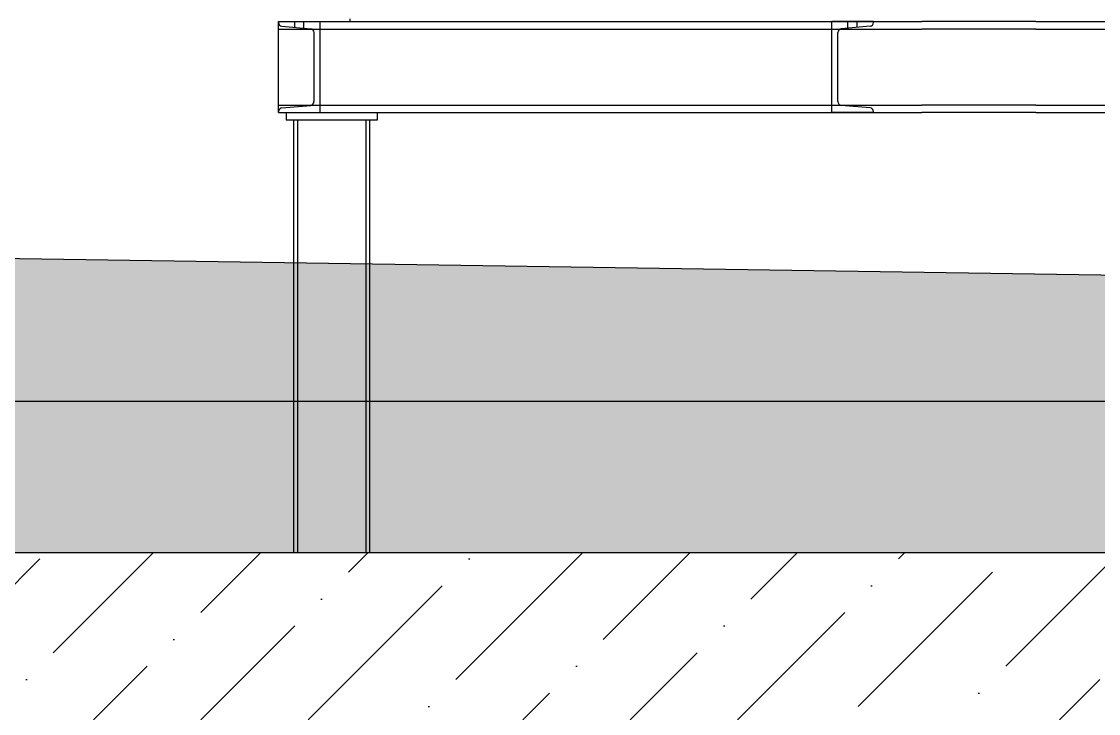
# Model space of a CAD drawing. Extents: x 3792242 to 5145247, y -1546315 to -1031918.
# Drawn here: x 3844202 to 3845621, y -1523905 to -1522994 of the extents above; entities that cross this region are included whole.
import ezdxf

# ---------------------------------------------------------------- set-up
doc = ezdxf.new("R2010")
doc.units = 0
doc.header["$MEASUREMENT"] = 0
for name, color, linetype in [('MÚRY', 1, 'CONTINUOUS'), ('TENKÁ', 7, 'CONTINUOUS'), ('ZZ-chladenie', 133, 'CONTINUOUS'), ('ŠRAFY', 82, 'CONTINUOUS'), ('šrafy-múry', 8, 'CONTINUOUS')]:
    doc.layers.add(name, color=color, linetype=linetype)
pattern_1 = [(0, (42813.193, 0), (0, 37.5), [37.5, -37.5]), (90, (42813.193, 0), (-37.5, 2e-15), [37.5, -37.5])]

msp = doc.modelspace()

# ---------------------------------------------------------------- hatches: boundary and pattern name
at = {"layer": 'ŠRAFY'}
h = msp.add_hatch(dxfattribs=at)
h.set_pattern_fill('SQUARE', color=256, scale=300)
h.set_pattern_definition(pattern_1)
h.paths.add_polyline_path([(3853400.193, -1523263.485), (3847381.193, -1523353.77), (3842010.193, -1523273.205), (3842010.193, -1523493.77), (3853400.193, -1523493.77)])
h.paths.add_polyline_path([(3842595.193, -1523514.799), (3842595.193, -1523227.201), (3842845.193, -1523227.201), (3842845.193, -1523514.799)], flags=9)
h.paths.add_polyline_path([(3850597.995, -1523267.059), (3851142.294, -1523267.059), (3851142.294, -1523467.173), (3850597.995, -1523467.173)], flags=9)
h.paths.add_polyline_path([(3852717.693, -1523618.82), (3852717.693, -1523318.721), (3852967.693, -1523318.721), (3852967.693, -1523618.82)], flags=9)
h = msp.add_hatch(dxfattribs=at)
h.set_pattern_fill('SQUARE', color=256, scale=300)
h.set_pattern_definition(pattern_1)
h.paths.add_polyline_path([(3850649.152, -1523493.77), (3842010.193, -1523493.77), (3842010.193, -1523693.77), (3850649.152, -1523693.77)])
h.paths.add_polyline_path([(3842503.193, -1523896.819), (3842503.193, -1523609.221), (3842753.193, -1523609.221), (3842753.193, -1523896.819)], flags=9)
at = {"layer": 'šrafy-múry'}
h = msp.add_hatch(dxfattribs=at)
h.set_pattern_fill('ANSI36', color=253, scale=800, angle=360)
h.set_pattern_definition([(45, (-94128.81, 6000), (53.0330086, 194.4543648), [250, -50, 0, -50])])
h.paths.add_polyline_path([(3841650.193, -1524201.197), (3841682.903, -1524213.77), (3841990.193, -1524213.77), (3841990.193, -1523993.77), (3841990.193, -1523963.77), (3841990.193, -1523913.77), (3845025.193, -1523913.77), (3845140.193, -1523913.77), (3846990.193, -1523913.77), (3847040.193, -1523913.77), (3847155.193, -1523913.77), (3848990.193, -1523913.77), (3849105.193, -1523913.77), (3850649.152, -1523913.77), (3853280.193, -1523913.77), (3853600.193, -1523913.77), (3853780.193, -1523913.77), (3853850.193, -1523913.77), (3853850.193, -1523883.77), (3853850.193, -1523733.77), (3853850.193, -1523713.77), (3853850.193, -1523243.77), (3853600.193, -1523243.77), (3853600.193, -1523643.77), (3853600.193, -1523693.77), (3853400.193, -1523693.77), (3850649.152, -1523693.77), (3842010.193, -1523693.77), (3841810.193, -1523693.77), (3841810.193, -1522743.77), (3841650.193, -1522743.77), (3841650.193, -1524201.197)])
h.paths.add_polyline_path([(3852644.693, -1523875.799), (3852644.693, -1523588.201), (3852894.693, -1523588.201), (3852894.693, -1523875.799)], flags=24)
h.paths.add_polyline_path([(3842503.193, -1523896.819), (3842503.193, -1523609.221), (3842753.193, -1523609.221), (3842753.193, -1523896.819)], flags=24)
h.paths.add_polyline_path([(3852717.693, -1523618.82), (3852717.693, -1523318.721), (3852967.693, -1523318.721), (3852967.693, -1523618.82)], flags=24)
h.paths.add_polyline_path([(3850597.995, -1523267.059), (3851142.294, -1523267.059), (3851142.294, -1523467.173), (3850597.995, -1523467.173)], flags=24)
h.paths.add_polyline_path([(3842595.193, -1523514.799), (3842595.193, -1523227.201), (3842845.193, -1523227.201), (3842845.193, -1523514.799)], flags=24)

# ---------------------------------------------------------------- linework, layer by layer
at = {"layer": 'MÚRY'}
msp.add_line((3842010.193, -1523273.205), (3847381.193, -1523353.77), dxfattribs=at)
at = {"layer": 'TENKÁ'}
for p, q in [((3842010.193, -1523493.77), (3853400.193, -1523493.77)), ((3853600.193, -1523693.77), (3841810.193, -1523693.77))]:
    msp.add_line(p, q, dxfattribs=at)
at = {"layer": 'ZZ-chladenie'}
for p, q in [((3844635.023, -1522993.77), (3844635.023, -1522990.24)), ((3844540.74, -1522993.77), (3845388.586, -1522993.77)), ((3844540.74, -1523113.77), (3844540.74, -1522993.77)), ((3844540.74, -1522993.77), (3844595.74, -1522993.77)), ((3844540.74, -1522995.084), (3844540.74, -1522993.77)), ((3844540.74, -1523003.77), (3845388.586, -1523003.77)), ((3844545.304, -1523000.065), (3844583.176, -1523003.379)), ((3844550.74, -1522993.77), (3844605.74, -1522993.77)), ((3844562.117, -1523001.558), (3844562.117, -1522993.77)), ((3844574.117, -1523002.608), (3844574.117, -1522993.77)), ((3844595.74, -1523113.77), (3844595.74, -1522993.77)), ((3845269.74, -1523113.77), (3845269.74, -1522993.77)), ((3845324.74, -1522993.77), (3845269.74, -1522993.77)), ((3845320.176, -1523000.065), (3845282.304, -1523003.379)), ((3845291.117, -1523002.608), (3845291.117, -1522993.77)), ((3845303.117, -1523001.558), (3845303.117, -1522993.77)), ((3845324.74, -1522995.084), (3845324.74, -1522993.77)), ((3845538.584, -1522993.77), (3845928.524, -1522993.77)), ((3845538.584, -1523003.77), (3845928.524, -1523003.77)), ((3844587.74, -1523099.181), (3844587.74, -1523008.36)), ((3845277.74, -1523099.181), (3845277.74, -1523008.36)), ((3844540.74, -1523103.77), (3845388.586, -1523103.77)), ((3844545.304, -1523107.475), (3844583.176, -1523104.162)), ((3845320.176, -1523107.475), (3845282.304, -1523104.162)), ((3845538.584, -1523103.77), (3845928.524, -1523103.77)), ((3844540.74, -1523113.77), (3844540.74, -1523112.456)), ((3844540.74, -1523113.77), (3844605.741, -1523113.77)), ((3844540.74, -1523113.77), (3845388.586, -1523113.77)), ((3844540.74, -1523113.77), (3844595.74, -1523113.77)), ((3844550.74, -1523113.77), (3844550.74, -1523123.77)), ((3844670.74, -1523113.77), (3844670.74, -1523123.77)), ((3845324.74, -1523113.77), (3845269.74, -1523113.77)), ((3845324.74, -1523113.77), (3845324.74, -1523112.456)), ((3845538.584, -1523113.77), (3845928.524, -1523113.77)), ((3844670.74, -1523123.77), (3844550.74, -1523123.77)), ((3844560.74, -1523123.77), (3844560.74, -1523693.77)), ((3844565.74, -1523123.77), (3844565.74, -1523693.77)), ((3844655.74, -1523123.77), (3844655.74, -1523693.77)), ((3844660.74, -1523123.77), (3844660.74, -1523693.77))]:
    msp.add_line(p, q, dxfattribs=at)
at = {"layer": 'ZZ-chladenie', "lineweight": -2}
for p, q in [((3845538.584, -1522993.77), (3845388.586, -1522993.77)), ((3845538.584, -1523003.77), (3845388.586, -1523003.77)), ((3845538.584, -1523103.77), (3845388.586, -1523103.77)), ((3845538.584, -1523113.77), (3845388.586, -1523113.77))]:
    msp.add_line(p, q, dxfattribs=at)
at = {"layer": 'ZZ-chladenie'}
for centre, start, end in [((3844545.74, -1522995.084), 180, 265), ((3844582.74, -1523008.36), 0, 85), ((3845282.74, -1523008.36), 95, 180), ((3845319.74, -1522995.084), 275, 0), ((3844582.494, -1523099.181), 275, 0), ((3845282.74, -1523099.181), 180, 265), ((3844545.74, -1523112.456), 95, 180), ((3845319.74, -1523112.456), 0, 85)]:
    msp.add_arc(centre, 5, start, end, dxfattribs=at)

doc.saveas('drawing.dxf')
